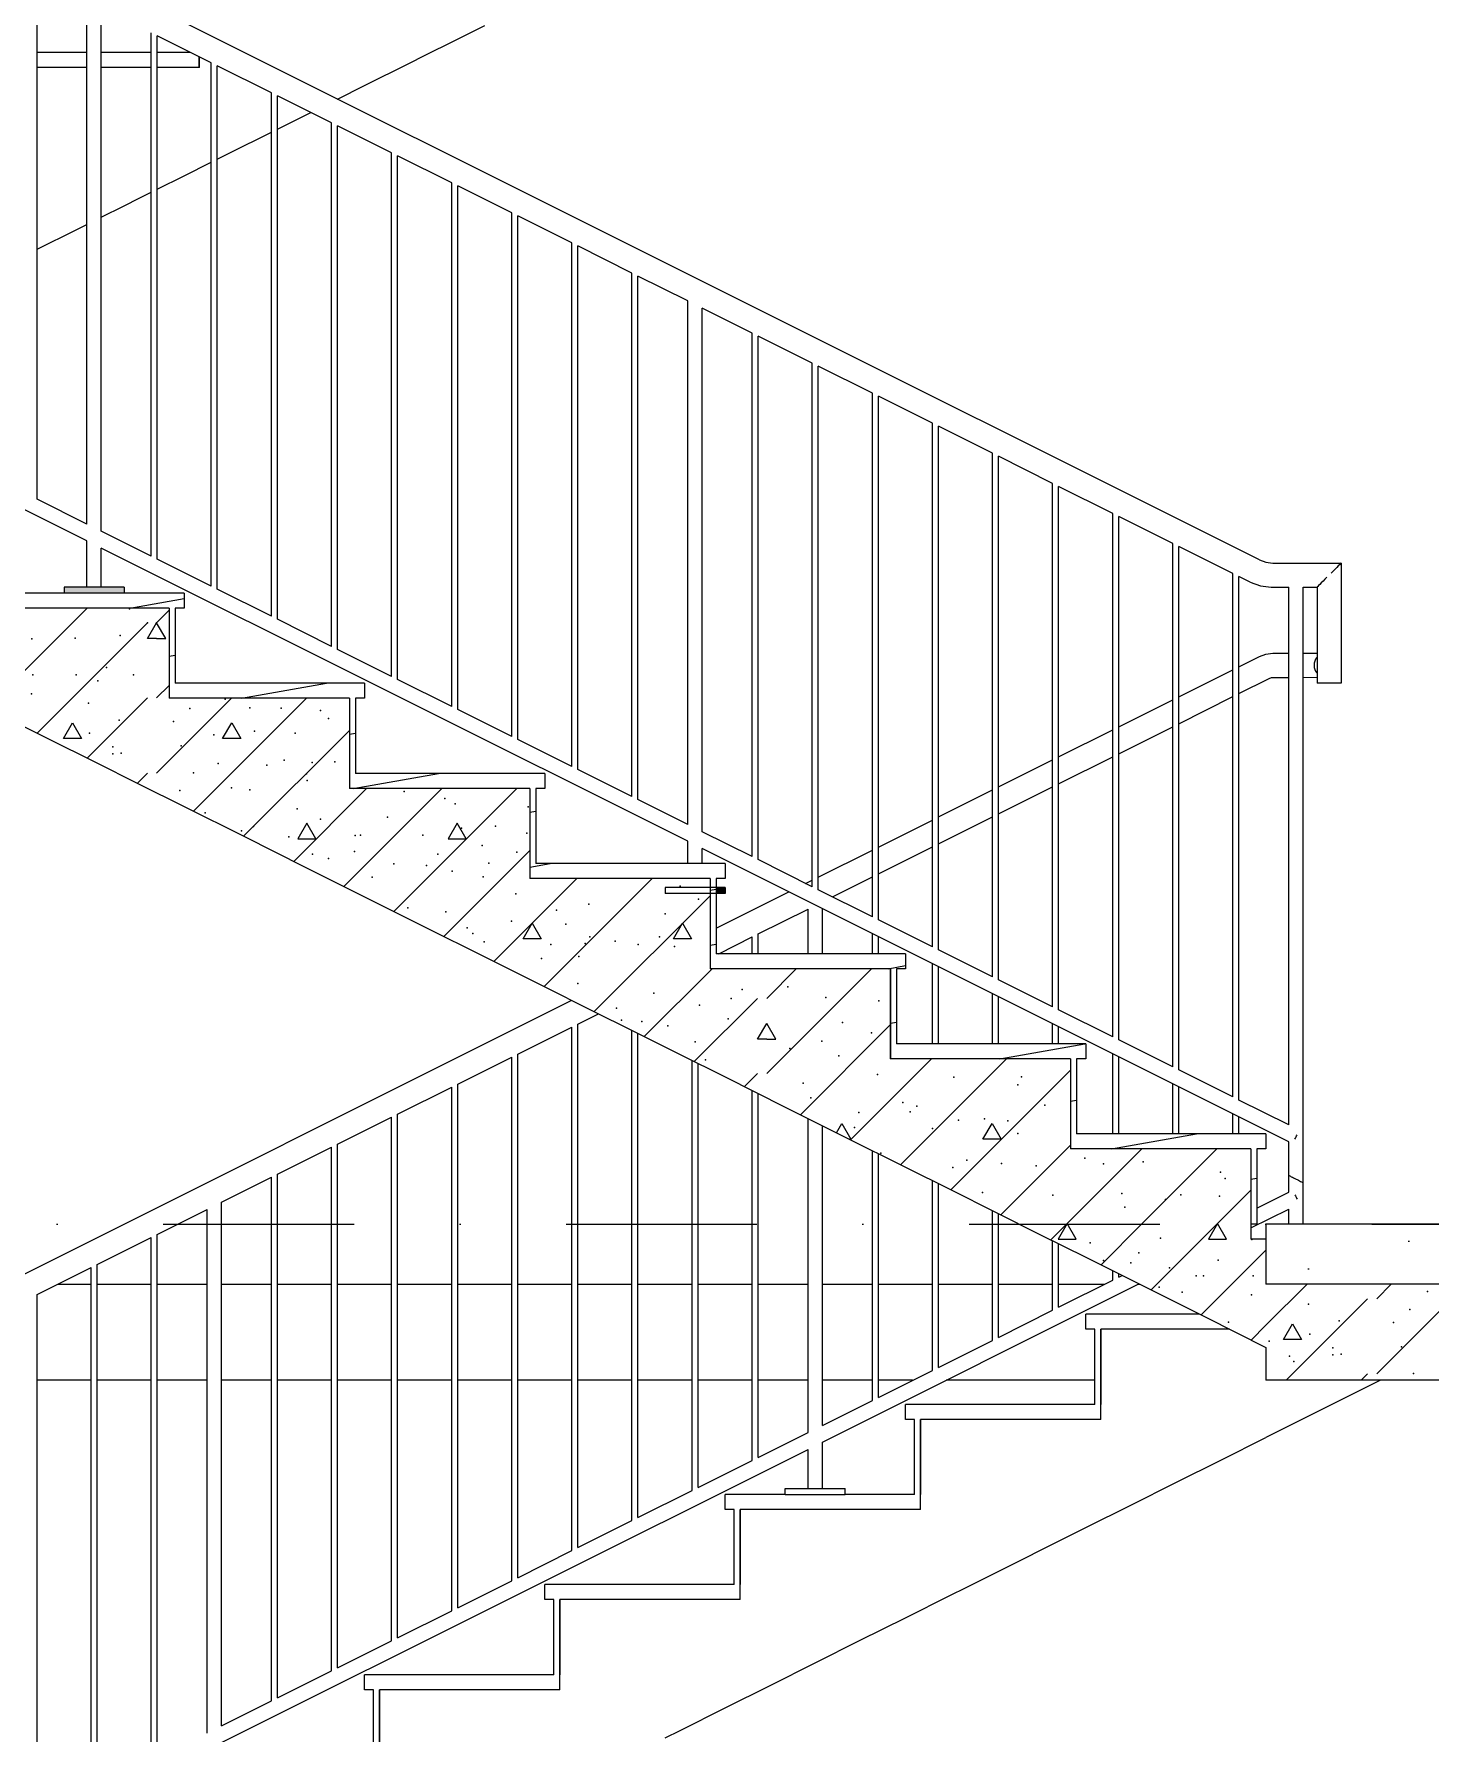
# Model space of a CAD drawing. Header units: millimetres. Extents: x 18162 to 7085488, y 72188 to 247925.
# Drawn here: x 3667379 to 3669702, y 136271 to 139099 of the extents above; entities that cross this region are included whole.
import ezdxf

# ---------------------------------------------------------------- set-up
doc = ezdxf.new("R2010")
doc.units = ezdxf.units.MM
doc.header["$MEASUREMENT"] = 0
doc.linetypes.add('Dot & Dashed', pattern=[670.277762, 317.5, -176.388889, 0, -176.388874])
for name, color, linetype in [('Interior - Stair & Railing', 7, 'Continuous'), ('Structural - Bearing', 7, 'Continuous'), ('Structural - Stair & Railing', 7, 'Continuous')]:
    doc.layers.add(name, color=color, linetype=linetype)
pattern_1 = [(10, (3761974.73, 95118.01), (-15.628336, 88.632695), [])]

# ---------------------------------------------------------------- blocks, each defined once
blk = doc.blocks.new('*X938', base_point=(3761974.7, 95118))
at = {"layer": 'Structural - Stair & Railing', "color": 7, "linetype": 'Continuous', "lineweight": 9}
for p, q in [((3666374.3, 138440.1), (3666377.2, 138443)), ((3666457.6, 138398.5), (3666502.2, 138443)), ((3666552.9, 138426.1), (3666562.8, 138443)), ((3666568, 138426), (3666552.9, 138426.1)), ((3666568, 138368.7), (3666642.3, 138443)), ((3666568, 138426), (3666583.1, 138426.1)), ((3666583.1, 138426.1), (3666573.3, 138443)), ((3666634.4, 138310.1), (3666767.3, 138443)), ((3666717.7, 138268.4), (3666892.3, 138443)), ((3666801.1, 138226.8), (3667004, 138429.6)), ((3666812.8, 138443), (3666803.1, 138426)), ((3666803.1, 138426), (3666833.1, 138426.1)), ((3666833.1, 138426.1), (3666823.3, 138443)), ((3666541, 138356.8), (3666552.9, 138368.7)), ((3666884.4, 138185.1), (3667004, 138304.6)), ((3666690.9, 138281.8), (3666693, 138285.4)), ((3666693, 138285.4), (3666696.7, 138278.9)), ((3666927.9, 138259.4), (3666943, 138285.4)), ((3666943, 138285.4), (3666957.9, 138259.4)), ((3666967.7, 138143.4), (3667117.3, 138293)), ((3667068, 138118.7), (3667242.3, 138293)), ((3667177.9, 138259.4), (3667193, 138285.4)), ((3667193, 138285.4), (3667207.9, 138259.4)), ((3666957.9, 138259.4), (3666927.9, 138259.4)), ((3667207.9, 138259.4), (3667177.9, 138259.4)), ((3667193, 138118.7), (3667304, 138229.6)), ((3667318, 138118.7), (3667342.3, 138143)), ((3667443, 138118.7), (3667467.3, 138143)), ((3667583.1, 138118.7), (3667604, 138139.5)), ((3667051.1, 138101.7), (3667068, 138118.7)), ((3667068, 138118.7), (3667056.7, 138098.9)), ((3667083.1, 138092.7), (3667068, 138118.7)), ((3667134.4, 138060.1), (3667193, 138118.7)), ((3667217.7, 138018.4), (3667318, 138118.7)), ((3667301.1, 137976.7), (3667443, 138118.7)), ((3667318, 138118.7), (3667303.1, 138092.7)), ((3667333.1, 138092.7), (3667318, 138118.7)), ((3667384.4, 137935.1), (3667568, 138118.7)), ((3667568, 138092.7), (3667583.1, 138118.7)), ((3667598.3, 138092.7), (3667583.1, 138118.7)), ((3667069.2, 138092.7), (3667083.1, 138092.7)), ((3667303.1, 138092.7), (3667333.1, 138092.7)), ((3667583.1, 138092.7), (3667568, 138092.7)), ((3667583.1, 138092.7), (3667598.3, 138092.7)), ((3667467.7, 137893.4), (3667568, 137993.7)), ((3667583.1, 137993.7), (3667604, 138014.5)), ((3667583.1, 137868.7), (3667707.5, 137993)), ((3667644.5, 137805), (3667832.5, 137993)), ((3667427.9, 137926), (3667443, 137952)), ((3667443, 137952), (3667457.9, 137926)), ((3667693, 137926), (3667708.1, 137952)), ((3667708.1, 137952), (3667723.1, 137926)), ((3667727.8, 137763.4), (3667904, 137939.5)), ((3667457.9, 137926), (3667427.9, 137926)), ((3667723.1, 137926), (3667693, 137926)), ((3667551.1, 137851.7), (3667568, 137868.7)), ((3667811.2, 137721.7), (3667932.5, 137843)), ((3667894.5, 137680), (3668057.5, 137843)), ((3667977.8, 137638.4), (3668182.5, 137843)), ((3667833.1, 137785.4), (3667818.2, 137759.3)), ((3667848.3, 137759.4), (3667833.1, 137785.4)), ((3668083.1, 137785.4), (3668068.2, 137759.3)), ((3668098.3, 137759.4), (3668083.1, 137785.4)), ((3667818.2, 137759.3), (3667848.3, 137759.4)), ((3668061.2, 137596.7), (3668204, 137739.5)), ((3668068.2, 137759.3), (3668098.3, 137759.4)), ((3668144.5, 137555), (3668282.5, 137693)), ((3668227.8, 137513.4), (3668407.5, 137693)), ((3668311.2, 137471.7), (3668504, 137664.5)), ((3668193, 137592.7), (3668208.1, 137618.7)), ((3668208.1, 137618.7), (3668223.1, 137592.7)), ((3668443, 137592.7), (3668458.1, 137618.7)), ((3668458.1, 137618.7), (3668473.1, 137592.7)), ((3668223.1, 137592.7), (3668193, 137592.7)), ((3668473.1, 137592.7), (3668443, 137592.7)), ((3668394.5, 137430), (3668507.5, 137543)), ((3668598.3, 137368.7), (3668772.6, 137543)), ((3668598.3, 137493.7), (3668647.6, 137543)), ((3668477.8, 137388.4), (3668583.1, 137493.7)), ((3668583.1, 137426), (3668598.3, 137452)), ((3668598.3, 137426), (3668583.1, 137426)), ((3668613.4, 137426), (3668598.3, 137452)), ((3668598.3, 137426), (3668613.4, 137426)), ((3668654.6, 137300), (3668804, 137449.4)), ((3668561.2, 137346.7), (3668583.1, 137368.7)), ((3668737.9, 137258.3), (3668872.6, 137393)), ((3668821.2, 137216.7), (3668997.6, 137393)), ((3668904.6, 137175), (3669104, 137374.4)), ((3668714.4, 137270.1), (3668723.3, 137285.4)), ((3668723.3, 137285.4), (3668738.2, 137259.3)), ((3668958.1, 137259.4), (3668973.3, 137285.4)), ((3668973.3, 137285.4), (3668988.2, 137259.3)), ((3668738.2, 137259.3), (3668735.9, 137259.3)), ((3668988.2, 137259.3), (3668958.1, 137259.4)), ((3668987.9, 137133.3), (3669104, 137249.4)), ((3669098.3, 137118.7), (3669222.6, 137243)), ((3669223.3, 137118.7), (3669347.6, 137243)), ((3669348.3, 137118.7), (3669404, 137174.4)), ((3669071.2, 137091.7), (3669098.3, 137118.7)), ((3669098.3, 137118.7), (3669083.4, 137092.7)), ((3669113.4, 137092.7), (3669098.3, 137118.7)), ((3669154.6, 137050), (3669223.3, 137118.7)), ((3669237.9, 137008.3), (3669348.3, 137118.7)), ((3669348.3, 137118.7), (3669333.4, 137092.7)), ((3669363.4, 137092.7), (3669348.3, 137118.7)), ((3669083.4, 137092.7), (3669113.4, 137092.7)), ((3669333.4, 137092.7), (3669363.4, 137092.7)), ((3669321.2, 136966.7), (3669429.1, 137074.5)), ((3669404.6, 136925), (3669429.1, 136949.5))]:
    blk.add_line(p, q, dxfattribs=at)
for p in [(3666448.8, 138421.3), (3666448.8, 138421.3), (3666660, 138422.5), (3666742.4, 138436.4), (3666813.2, 138433.9), (3666992.3, 138424.8), (3666606.5, 138410.3), (3666688.2, 138398.1), (3666901.1, 138410), (3666926.4, 138406.6), (3666752.6, 138366.9), (3666879.2, 138362.6), (3666992.3, 138363), (3666628.8, 138352.3), (3666986.1, 138349.9), (3666641.5, 138328.2), (3666721.5, 138303.6), (3666794.5, 138320.5), (3666806.8, 138305), (3666817.7, 138314.3), (3666714.1, 138278.8), (3666843.9, 138277.2), (3666887.2, 138291.1), (3666930.7, 138292.9), (3666969.1, 138289.6), (3667115.9, 138280.3), (3667151.4, 138277.2), (3667276.6, 138278.8), (3666985.8, 138268.9), (3666901.3, 138224.5), (3666958.8, 138218.7), (3667097.4, 138227.8), (3667128.8, 138218), (3667128.8, 138218), (3667194.7, 138221.6), (3666877.9, 138212.3), (3667016.6, 138214.8), (3666927.4, 138170.6), (3667044, 138165.9), (3667159.2, 138169.1), (3667257.1, 138166.7), (3667163.8, 138145.9), (3667231.7, 138158.8), (3667537.9, 138142.2), (3667568, 138118.7), (3667568, 138118.7), (3667568, 138118.7), (3667583.1, 138118.7), (3667583.1, 138118.7), (3667583.1, 138118.7), (3667106.1, 138087), (3667223.3, 138094.7), (3667375.2, 138092.1), (3667447.4, 138093.3), (3667522.3, 138097.8), (3667174.3, 138053.5), (3667187.1, 138070.3), (3667319.2, 138058.1), (3667238.2, 138045.4), (3667282.6, 138031.9), (3667294.6, 138032.1), (3667377.3, 138031.9), (3667449.4, 138031.9), (3667485.2, 138022.1), (3667499.6, 138044.2), (3667544.4, 138031.9), (3667259.3, 138004.6), (3667374.7, 138000.4), (3667697, 137991.4), (3667469.8, 137985), (3667638.2, 137975.8), (3667738.5, 137977.2), (3667790.3, 137976.9), (3667855.9, 137973), (3667471.7, 137935), (3667520.7, 137956.9), (3667611.2, 137954.4), (3667745.8, 137938.3), (3667813.4, 137935), (3667868.9, 137959.5), (3667510, 137912.3), (3667624.2, 137913.9), (3667678.1, 137932.5), (3667510.1, 137900.6), (3667523.9, 137901.5), (3667685.7, 137884.5), (3667766.6, 137881.9), (3667795.3, 137890), (3667842.1, 137886.1), (3667879.9, 137887.1), (3667644.3, 137869.1), (3667832.8, 137867.5), (3667833.5, 137856.1), (3667621.6, 137839.7), (3667707.6, 137844.3), (3667738.2, 137840.7), (3667995.2, 137838), (3668062.8, 137826.2), (3667664, 137802.4), (3667817.1, 137809.1), (3667967.3, 137795.1), (3668080, 137817.2), (3668201.3, 137812.3), (3667724.1, 137772.4), (3667744.4, 137779.9), (3667855.9, 137792.1), (3667913.4, 137764.7), (3667922.4, 137765.5), (3668025.9, 137765.5), (3668090.2, 137776.7), (3668146.9, 137780.5), (3668199, 137768.6), (3667803.1, 137762.5), (3667912.5, 137738), (3668125, 137748.3), (3668182.4, 137737.1), (3667842.7, 137733.9), (3667868.9, 137726.4), (3667978, 137717.6), (3668032.1, 137714.5), (3668051, 137733.9), (3668136.2, 137718.4), (3667942, 137695.5), (3668074.8, 137705.1), (3668126.4, 137696), (3668454.5, 137680.3), (3668180.9, 137667.4), (3668484.9, 137658.9), (3668001.1, 137644.1), (3668064.5, 137637.6), (3668248.3, 137640.6), (3668302.1, 137650.2), (3668429.3, 137634.2), (3668099.8, 137611), (3668109.5, 137601.5), (3668173.9, 137622.1), (3668263.9, 137617.2), (3668304.1, 137596.1), (3668420, 137596.1), (3668128.3, 137588), (3668239.2, 137583.2), (3668296.4, 137584.7), (3668346.2, 137588.9), (3668384.5, 137583.2), (3668445.1, 137580.1), (3668223.8, 137560.1), (3668285.6, 137563.1), (3668283.9, 137518.2), (3668633.5, 137512.8), (3668410.5, 137502.1), (3668486.3, 137482.3), (3668539, 137493.6), (3668557.6, 137508.5), (3668696.5, 137495.1), (3668784.7, 137489.5), (3668348.5, 137477.1), (3668356.8, 137457.3), (3668390.6, 137454.9), (3668534.1, 137459.5), (3668724.3, 137453.4), (3668433.6, 137447.9), (3668772.7, 137436.3), (3668479, 137421.2), (3668479, 137421.2), (3668636.7, 137410.3), (3668690.3, 137422.5), (3668718.4, 137398), (3668496.4, 137391.1), (3668659.1, 137352.3), (3668782.8, 137366.9), (3668909.5, 137362.6), (3669016.4, 137349.8), (3669022.5, 137362.9), (3668671.7, 137328.2), (3668824.7, 137320.5), (3668847.9, 137314.3), (3669061.2, 137315.8), (3668751.7, 137303.6), (3668837.1, 137305), (3668917.5, 137291.1), (3668961, 137292.9), (3668999.4, 137289.6), (3668744.4, 137278.8), (3668874.2, 137277.2), (3669016.1, 137268.9), (3668788.2, 137236), (3669127.6, 137227.8), (3668908.2, 137212.3), (3668931.5, 137224.4), (3668989, 137218.7), (3669046.9, 137214.8), (3669159, 137218), (3669159, 137218), (3669225, 137221.6), (3669353.2, 137204.6), (3668957.6, 137170.6), (3669361, 137193.8), (3669074.2, 137165.9), (3669189.4, 137169), (3669194.1, 137145.9), (3669261.9, 137158.8), (3669287.4, 137166.7), (3669351.7, 137164.4), (3669136.3, 137086.9), (3669253.5, 137094.7), (3669405.5, 137092.1), (3669158.5, 137057.6), (3669217.4, 137070.2), (3669349.5, 137058), (3669204.5, 137053.5), (3669268.5, 137045.4), (3669312.8, 137031.9), (3669324.9, 137032.1), (3669407.6, 137031.9), (3669251.2, 137012.8), (3669289.5, 137004.6), (3669405, 137000.4), (3669366.6, 136955)]:
    blk.add_point(p, dxfattribs=at)
blk = doc.blocks.new('*X950', base_point=(3761974.7, 95118))
at = {"layer": 'Structural - Bearing', "color": 7, "linetype": 'Continuous', "lineweight": 9}
for p, q in [((3669429.1, 136949.5), (3669497.6, 137018)), ((3669613.4, 136993.7), (3669637.7, 137018)), ((3669613.4, 136868.7), (3669762.7, 137018)), ((3669462.6, 136858), (3669598.3, 136993.7)), ((3669458.1, 136926), (3669473.3, 136952)), ((3669473.3, 136952), (3669488.2, 136926)), ((3669488.2, 136926), (3669458.1, 136926)), ((3669587.6, 136858), (3669598.3, 136868.7))]:
    blk.add_line(p, q, dxfattribs=at)
for p in [(3669698.1, 137005.9), (3669500, 136984.9), (3669668.5, 136975.8), (3669550.9, 136956.9), (3669641.4, 136954.3), (3669434.6, 136923), (3669502, 136935), (3669468.5, 136898.3), (3669475.3, 136889.1), (3669540.2, 136912.3), (3669540.4, 136900.5), (3669554.1, 136901.5), (3669654.4, 136913.9), (3669674.5, 136869.1)]:
    blk.add_point(p, dxfattribs=at)

msp = doc.modelspace()

# ---------------------------------------------------------------- hatches: boundary and pattern name
at = {"layer": 'Interior - Stair & Railing', "linetype": 'Continuous', "lineweight": 9}
for points in [[(3667429.1, 138178), (3667429.1, 138168), (3667529.1, 138168), (3667529.1, 138178)], [(3668504.1, 137678), (3668504, 137678), (3668504, 137668), (3668504.1, 137668)], [(3668529.1, 137678), (3668514.1, 137678), (3668514.1, 137668), (3668529.1, 137668)]]:
    msp.add_hatch(color=7, dxfattribs=at).paths.add_polyline_path(points)
at = {"layer": 'Structural - Bearing', "linetype": 'Continuous', "lineweight": 9}
h = msp.add_hatch(dxfattribs=at)
h.set_pattern_fill('Lightweight_Concrete_0003', style=0, pattern_type=2)
h.set_pattern_definition([(0, (3761974.7, 95118), (0, 779.423), [48.75, -401.25]), (0, (3762199.7, 95507.7), (0, 779.423), [48.75, -401.25]), (60, (3761974.7, 95118), (-675, 389.7114), [48.75, -401.25]), (60, (3762424.7, 95118), (-675, 389.7114), [48.75, -401.25]), (120, (3762023.5, 95118), (675, 389.7114), [48.75, -401.25]), (120, (3762473.5, 95118), (675, 389.7114), [48.75, -401.25]), (0, (3761974.73, 95193), (0, 150), [0, -150, 0, -225]), (45, (3762049.73, 95193), (-106.06602, 106.06602), [0, -112.5, 0, -187.5])])
h.paths.add_polyline_path([(3669429.1, 137018), (3676379.1, 137018), (3676379.1, 137118), (3669429.1, 137118)])
at = {"layer": 'Structural - Stair & Railing', "linetype": 'Continuous', "lineweight": 9}
h = msp.add_hatch(dxfattribs=at)
h.set_pattern_fill('Wood_0003', style=0, pattern_type=2)
h.set_pattern_definition(pattern_1)
h.paths.add_polyline_path([(3667304.1, 138168), (3667304.1, 138143), (3667629.1, 138143), (3667629.1, 138168)])
h = msp.add_hatch(dxfattribs=at)
h.set_pattern_fill('Wood_0003', style=0, pattern_type=2)
h.set_pattern_definition(pattern_1)
h.paths.add_polyline_path([(3667614.1, 138143), (3667604.1, 138143), (3667604.1, 138018), (3667614.1, 138018)])
h = msp.add_hatch(dxfattribs=at)
h.set_pattern_fill('Wood_0003', style=0, pattern_type=2)
h.set_pattern_definition(pattern_1)
h.paths.add_polyline_path([(3667604.1, 138018), (3667604.1, 137993), (3667929.1, 137993), (3667929.1, 138018)])
h = msp.add_hatch(dxfattribs=at)
h.set_pattern_fill('Wood_0003', style=0, pattern_type=2)
h.set_pattern_definition(pattern_1)
h.paths.add_polyline_path([(3667914.1, 137993), (3667904.1, 137993), (3667904.1, 137868), (3667914.1, 137868)])
h = msp.add_hatch(dxfattribs=at)
h.set_pattern_fill('Wood_0003', style=0, pattern_type=2)
h.set_pattern_definition(pattern_1)
h.paths.add_polyline_path([(3667904.1, 137843), (3668229.1, 137843), (3668229.1, 137868), (3667904.1, 137868)])
h = msp.add_hatch(dxfattribs=at)
h.set_pattern_fill('Wood_0003', style=0, pattern_type=2)
h.set_pattern_definition(pattern_1)
h.paths.add_polyline_path([(3668214.1, 137843), (3668204.1, 137843), (3668204.1, 137718), (3668214.1, 137718)])
h = msp.add_hatch(dxfattribs=at)
h.set_pattern_fill('Wood_0003', style=0, pattern_type=2)
h.set_pattern_definition(pattern_1)
h.paths.add_polyline_path([(3668204.1, 137693), (3668529.1, 137693), (3668529.1, 137718), (3668204.1, 137718)])
h = msp.add_hatch(dxfattribs=at)
h.set_pattern_fill('Wood_0003', style=0, pattern_type=2)
h.set_pattern_definition(pattern_1)
h.paths.add_polyline_path([(3668514.1, 137693), (3668504.1, 137693), (3668504.1, 137568), (3668514.1, 137568)])
h = msp.add_hatch(dxfattribs=at)
h.set_pattern_fill('Wood_0003', style=0, pattern_type=2)
h.set_pattern_definition(pattern_1)
h.paths.add_polyline_path([(3668504.1, 137568), (3668504.1, 137543), (3668829.1, 137543), (3668829.1, 137568)])
h = msp.add_hatch(dxfattribs=at)
h.set_pattern_fill('Wood_0003', style=0, pattern_type=2)
h.set_pattern_definition(pattern_1)
h.paths.add_polyline_path([(3668814.1, 137543), (3668804.1, 137543), (3668804.1, 137418), (3668814.1, 137418)])
h = msp.add_hatch(dxfattribs=at)
h.set_pattern_fill('Wood_0003', style=0, pattern_type=2)
h.set_pattern_definition(pattern_1)
h.paths.add_polyline_path([(3668804.1, 137393), (3669129.1, 137393), (3669129.1, 137418), (3668804.1, 137418)])
h = msp.add_hatch(dxfattribs=at)
h.set_pattern_fill('Wood_0003', style=0, pattern_type=2)
h.set_pattern_definition(pattern_1)
h.paths.add_polyline_path([(3669114.1, 137393), (3669104.1, 137393), (3669104.1, 137268), (3669114.1, 137268)])
h = msp.add_hatch(dxfattribs=at)
h.set_pattern_fill('Wood_0003', style=0, pattern_type=2)
h.set_pattern_definition(pattern_1)
h.paths.add_polyline_path([(3669104.1, 137243), (3669429.1, 137243), (3669429.1, 137268), (3669104.1, 137268)])
h = msp.add_hatch(dxfattribs=at)
h.set_pattern_fill('Wood_0003', style=0, pattern_type=2)
h.set_pattern_definition(pattern_1)
h.paths.add_polyline_path([(3669414.1, 137243), (3669404.1, 137243), (3669404.1, 137118), (3669414.1, 137118)])

# ---------------------------------------------------------------- linework, layer by layer
at = {"color": 8, "linetype": 'Dot & Dashed', "lineweight": 13}
msp.add_line((3658879.3, 137118), (3689916.5, 137118), dxfattribs=at)
at = {"layer": 'Interior - Stair & Railing', "color": 7, "linetype": 'Continuous', "lineweight": 9}
for p, q in [((3669418.5, 138223.3), (3666739.6, 139562.7)), ((3667384.1, 138324.5), (3667384.1, 139195.8)), ((3667467.1, 138283), (3667467.1, 139154.3)), ((3667491.1, 138271), (3667491.1, 139142.3)), ((3667574.1, 138229.5), (3667574.1, 139100.8)), ((3667674.1, 139050.8), (3667584.1, 139095.8)), ((3667584.1, 138224.5), (3667584.1, 139095.8)), ((3667674.1, 138179.5), (3667674.1, 139050.8)), ((3667774.1, 139000.8), (3667684.1, 139045.8)), ((3667684.1, 138174.5), (3667684.1, 139045.8)), ((3667774.1, 138129.5), (3667774.1, 139000.8)), ((3667874.1, 138950.8), (3667784.1, 138995.8)), ((3667784.1, 138124.5), (3667784.1, 138995.8)), ((3667874.1, 138079.5), (3667874.1, 138950.8)), ((3667974.1, 138900.8), (3667884.1, 138945.8)), ((3667884.1, 138074.5), (3667884.1, 138945.8)), ((3667974.1, 138029.5), (3667974.1, 138900.8)), ((3668074.1, 138850.8), (3667984.1, 138895.8)), ((3667984.1, 138024.5), (3667984.1, 138895.8)), ((3668074.1, 137979.5), (3668074.1, 138850.8)), ((3668174.1, 138800.8), (3668084.1, 138845.8)), ((3668084.1, 137974.5), (3668084.1, 138845.8)), ((3668174.1, 137929.5), (3668174.1, 138800.8)), ((3668274.1, 138750.8), (3668184.1, 138795.8)), ((3668184.1, 137924.5), (3668184.1, 138795.8)), ((3668274.1, 137879.5), (3668274.1, 138750.8)), ((3668374.1, 138700.8), (3668284.1, 138745.8)), ((3668284.1, 137874.5), (3668284.1, 138745.8)), ((3668374.1, 137829.5), (3668374.1, 138700.8)), ((3668467.1, 138654.3), (3668384.1, 138695.8)), ((3668384.1, 137824.5), (3668384.1, 138695.8)), ((3667467.1, 138255), (3666691.1, 138643)), ((3668467.1, 137783), (3668467.1, 138654.3)), ((3668574.1, 138600.8), (3668491.1, 138642.3)), ((3668491.1, 137771), (3668491.1, 138642.3)), ((3668574.1, 137729.5), (3668574.1, 138600.8)), ((3668674.1, 138550.8), (3668584.1, 138595.8)), ((3668584.1, 137724.5), (3668584.1, 138595.8)), ((3668674.1, 137679.5), (3668674.1, 138550.8)), ((3668774.1, 138500.8), (3668684.1, 138545.8)), ((3668684.1, 137674.5), (3668684.1, 138545.8)), ((3668774.1, 137629.5), (3668774.1, 138500.8)), ((3668874.1, 138450.8), (3668784.1, 138495.8)), ((3668784.1, 137624.5), (3668784.1, 138495.8)), ((3668874.1, 137579.5), (3668874.1, 138450.8)), ((3668974.1, 138400.8), (3668884.1, 138445.8)), ((3668884.1, 137574.5), (3668884.1, 138445.8)), ((3668974.1, 137529.5), (3668974.1, 138400.8)), ((3669074.1, 138350.8), (3668984.1, 138395.8)), ((3668984.1, 137524.5), (3668984.1, 138395.8)), ((3669074.1, 137479.5), (3669074.1, 138350.8)), ((3669174.1, 138300.8), (3669084.1, 138345.8)), ((3669084.1, 137474.5), (3669084.1, 138345.8)), ((3667467.1, 138283), (3667384.1, 138324.5)), ((3669174.1, 137429.5), (3669174.1, 138300.8)), ((3669274.1, 138250.8), (3669184.1, 138295.8)), ((3669184.1, 137424.5), (3669184.1, 138295.8)), ((3667467.1, 138178), (3667467.1, 138255)), ((3667574.1, 138229.5), (3667491.1, 138271)), ((3669274.1, 137379.5), (3669274.1, 138250.8)), ((3669374.1, 138200.8), (3669284.1, 138245.8)), ((3669284.1, 137374.5), (3669284.1, 138245.8)), ((3668467.1, 137755), (3667491.1, 138243)), ((3667491.1, 138178), (3667491.1, 138243)), ((3667674.1, 138179.5), (3667584.1, 138224.5)), ((3669418.5, 138223.3), (3669429.1, 138219.4)), ((3669429.1, 138219.4), (3669440.3, 138218.1)), ((3669440.3, 138218.1), (3669554.1, 138218)), ((3669553.8, 138217.7), (3669552.8, 138216.8)), ((3669554.1, 138218), (3669553.8, 138217.7)), ((3669554.1, 138218), (3669554.1, 138018)), ((3669374.1, 137329.5), (3669374.1, 138200.8)), ((3669402.7, 138186.5), (3669384.1, 138195.8)), ((3669384.1, 137324.5), (3669384.1, 138195.8)), ((3669527.2, 138191.2), (3669524.1, 138188)), ((3669530.6, 138194.6), (3669527.2, 138191.2)), ((3669540.9, 138204.9), (3669537.5, 138201.5)), ((3669544.1, 138208), (3669540.9, 138204.9)), ((3669546.9, 138210.9), (3669544.1, 138208)), ((3669549.4, 138213.3), (3669546.9, 138210.9)), ((3669551.4, 138215.3), (3669549.4, 138213.3)), ((3669552.8, 138216.8), (3669551.4, 138215.3)), ((3667429.1, 138178), (3667429.1, 138168)), ((3667529.1, 138178), (3667429.1, 138178)), ((3667529.1, 138178), (3667529.1, 138168)), ((3667774.1, 138129.5), (3667684.1, 138174.5)), ((3669402.7, 138186.5), (3669419.8, 138180.3)), ((3669419.8, 138180.3), (3669437.9, 138178.2)), ((3669437.9, 138178.2), (3669467.1, 138178.1)), ((3669467.1, 137283), (3669467.1, 138178.1)), ((3669491.1, 138178.1), (3669514.1, 138178.1)), ((3669491.1, 137187), (3669491.1, 138178.1)), ((3669514.4, 138178.4), (3669514.1, 138178.1)), ((3669514.1, 138178.1), (3669514.1, 138061.2)), ((3669515.3, 138179.3), (3669514.4, 138178.4)), ((3669516.7, 138180.7), (3669515.3, 138179.3)), ((3669518.7, 138182.7), (3669516.7, 138180.7)), ((3669521.2, 138185.2), (3669518.7, 138182.7)), ((3669524.1, 138188), (3669521.2, 138185.2)), ((3667874.1, 138079.5), (3667784.1, 138124.5)), ((3667974.1, 138029.5), (3667884.1, 138074.5)), ((3669384.1, 138045.5), (3669418.5, 138062.7)), ((3669418.5, 138062.7), (3669429.1, 138066.6)), ((3669429.1, 138066.6), (3669440.3, 138067.9)), ((3669440.3, 138067.9), (3669467.1, 138067.9)), ((3669491.1, 138067.9), (3669514.1, 138068)), ((3669509.4, 138051.5), (3669509.1, 138048)), ((3669509.1, 138048), (3669509.4, 138044.5)), ((3669510.3, 138054.8), (3669509.4, 138051.5)), ((3669511.7, 138058), (3669510.3, 138054.8)), ((3669513.7, 138060.9), (3669511.7, 138058)), ((3669514.1, 138061.2), (3669513.7, 138060.9)), ((3669514.1, 138061.2), (3669514.1, 138034.8)), ((3668074.1, 137979.5), (3667984.1, 138024.5)), ((3669284.1, 137995.5), (3669374.1, 138040.5)), ((3669384.1, 138000.8), (3669434.3, 138025.9)), ((3669434.3, 138025.9), (3669438.3, 138027.4)), ((3669438.3, 138027.4), (3669442.6, 138027.9)), ((3669442.6, 138027.9), (3669467.1, 138027.9)), ((3669491.1, 138027.9), (3669514.1, 138028)), ((3669509.4, 138044.5), (3669510.3, 138041.2)), ((3669510.3, 138041.2), (3669511.7, 138038)), ((3669511.7, 138038), (3669513.7, 138035.2)), ((3669513.7, 138035.2), (3669514.1, 138034.8)), ((3669514.1, 138034.8), (3669514.1, 138018)), ((3669284.1, 137950.8), (3669374.1, 137995.8)), ((3669514.4, 138018), (3669514.1, 138018)), ((3669515.3, 138018), (3669514.4, 138018)), ((3669516.7, 138018), (3669515.3, 138018)), ((3669518.7, 138018), (3669516.7, 138018)), ((3669521.2, 138018), (3669518.7, 138018)), ((3669524.1, 138018), (3669521.2, 138018)), ((3669527.2, 138018), (3669524.1, 138018)), ((3669530.6, 138018), (3669527.2, 138018)), ((3669534.1, 138018), (3669530.6, 138018)), ((3669537.5, 138018), (3669534.1, 138018)), ((3669540.9, 138018), (3669537.5, 138018)), ((3669544.1, 138018), (3669540.9, 138018)), ((3669546.9, 138018), (3669544.1, 138018)), ((3669549.4, 138018), (3669546.9, 138018)), ((3669551.4, 138018), (3669549.4, 138018)), ((3669552.8, 138018), (3669551.4, 138018)), ((3669553.8, 138018), (3669552.8, 138018)), ((3669554.1, 138018), (3669553.8, 138018)), ((3668174.1, 137929.5), (3668084.1, 137974.5)), ((3669184.1, 137945.5), (3669274.1, 137990.5)), ((3669084.1, 137895.5), (3669174.1, 137940.5)), ((3669184.1, 137900.8), (3669274.1, 137945.8)), ((3668274.1, 137879.5), (3668184.1, 137924.5)), ((3668984.1, 137845.5), (3669074.1, 137890.5)), ((3669084.1, 137850.8), (3669174.1, 137895.8)), ((3668374.1, 137829.5), (3668284.1, 137874.5)), ((3668467.1, 137783), (3668384.1, 137824.5)), ((3668884.1, 137795.5), (3668974.1, 137840.5)), ((3668984.1, 137800.8), (3669074.1, 137845.8)), ((3668884.1, 137750.8), (3668974.1, 137795.8)), ((3668574.1, 137729.5), (3668491.1, 137771)), ((3668784.1, 137745.5), (3668874.1, 137790.5)), ((3668467.1, 137718), (3668467.1, 137755)), ((3669467.1, 137255), (3668491.1, 137743)), ((3668491.1, 137718), (3668491.1, 137743)), ((3668684.1, 137695.5), (3668774.1, 137740.5)), ((3668784.1, 137700.8), (3668874.1, 137745.8)), ((3668674.1, 137679.5), (3668584.1, 137724.5)), ((3668663, 137685), (3668674.1, 137690.5)), ((3668707.8, 137662.6), (3668774.1, 137695.8)), ((3668429.1, 137678), (3668429.1, 137668)), ((3668529.1, 137678), (3668429.1, 137678)), ((3668529.1, 137668), (3668429.1, 137668)), ((3668514.1, 137610.5), (3668635.1, 137671)), ((3668529.1, 137678), (3668529.1, 137668)), ((3668774.1, 137629.5), (3668684.1, 137674.5)), ((3668584.1, 137600.8), (3668667.1, 137642.3)), ((3668667.1, 137568), (3668667.1, 137642.3)), ((3668691.1, 137568), (3668691.1, 137643)), ((3668874.1, 137579.5), (3668784.1, 137624.5)), ((3668504, 137605.5), (3668504.1, 137605.5)), ((3668518.5, 137568), (3668574.1, 137595.8)), ((3668574.1, 137568), (3668574.1, 137595.8)), ((3668584.1, 137568), (3668584.1, 137600.8)), ((3668774.1, 137568), (3668774.1, 137601.5)), ((3668784.1, 137568), (3668784.1, 137596.5)), ((3668974.1, 137529.5), (3668884.1, 137574.5)), ((3668504, 137560.7), (3668504.1, 137560.8)), ((3668874.1, 137418), (3668874.1, 137551.5)), ((3668884.1, 137418), (3668884.1, 137546.5)), ((3669074.1, 137479.5), (3668984.1, 137524.5)), ((3666739.6, 136723.3), (3668273.8, 137490.4)), ((3668974.1, 137418), (3668974.1, 137501.5)), ((3668984.1, 137418), (3668984.1, 137496.5)), ((3668284.1, 137450.8), (3668318.5, 137468)), ((3669174.1, 137429.5), (3669084.1, 137474.5)), ((3668184.1, 137400.8), (3668274.1, 137445.8)), ((3668274.1, 136574.5), (3668274.1, 137445.8)), ((3668284.1, 136579.5), (3668284.1, 137450.8)), ((3668374.1, 136624.5), (3668374.1, 137440.3)), ((3668384.1, 136629.5), (3668384.1, 137435.3)), ((3669074.1, 137418), (3669074.1, 137451.5)), ((3669084.1, 137418), (3669084.1, 137446.5)), ((3668184.1, 136529.5), (3668184.1, 137400.8)), ((3669174.1, 137268), (3669174.1, 137401.5)), ((3669274.1, 137379.5), (3669184.1, 137424.5)), ((3668084.1, 137350.8), (3668174.1, 137395.8)), ((3668174.1, 136524.5), (3668174.1, 137395.8)), ((3668474.1, 136674.5), (3668474.1, 137390.3)), ((3668484.1, 136679.5), (3668484.1, 137385.3)), ((3669184.1, 137268), (3669184.1, 137396.5)), ((3669374.1, 137329.5), (3669284.1, 137374.5)), ((3667984.1, 137300.8), (3668074.1, 137345.8)), ((3668074.1, 136474.5), (3668074.1, 137345.8)), ((3668084.1, 136479.5), (3668084.1, 137350.8)), ((3668574.1, 136724.5), (3668574.1, 137340.3)), ((3669274.1, 137268), (3669274.1, 137351.5)), ((3669284.1, 137268), (3669284.1, 137346.5)), ((3668584.1, 136729.5), (3668584.1, 137335.3)), ((3669467.1, 137283), (3669384.1, 137324.5)), ((3667884.1, 137250.8), (3667974.1, 137295.8)), ((3667974.1, 136424.5), (3667974.1, 137295.8)), ((3667984.1, 136429.5), (3667984.1, 137300.8)), ((3668667.1, 136771), (3668667.1, 137293.8)), ((3669374.1, 137268), (3669374.1, 137301.5)), ((3669384.1, 137268), (3669384.1, 137296.5)), ((3668691.1, 136783), (3668691.1, 137281.8)), ((3669477.3, 137259.5), (3669478.1, 137261.1)), ((3669478.1, 137261.1), (3669479.1, 137263)), ((3669479.1, 137263), (3669480, 137264.9)), ((3669480, 137264.9), (3669480.8, 137266.5)), ((3667784.1, 137200.8), (3667874.1, 137245.8)), ((3667874.1, 136374.5), (3667874.1, 137245.8)), ((3667884.1, 136379.5), (3667884.1, 137250.8)), ((3668774.1, 136824.5), (3668774.1, 137240.3)), ((3668784.1, 136829.5), (3668784.1, 137235.3)), ((3669467.1, 137199), (3669467.1, 137255)), ((3667784.1, 136329.5), (3667784.1, 137200.8)), ((3669467.1, 137171), (3669467.1, 137199)), ((3669467.1, 137199), (3669467.2, 137198.9)), ((3669467.2, 137198.9), (3669467.8, 137198.6)), ((3667691.1, 137154.3), (3667774.1, 137195.8)), ((3667774.1, 136324.5), (3667774.1, 137195.8)), ((3668874.1, 136874.5), (3668874.1, 137190.3)), ((3668884.1, 136879.5), (3668884.1, 137185.3)), ((3669414.1, 137144.5), (3669467.1, 137171)), ((3669467.8, 137198.6), (3669468.7, 137198.2)), ((3669468.7, 137198.2), (3669469.9, 137197.6)), ((3669469.9, 137197.6), (3669471.3, 137196.9)), ((3669471.3, 137196.9), (3669473.1, 137196)), ((3669473.1, 137196), (3669475, 137195.1)), ((3669475, 137195.1), (3669477, 137194)), ((3669477, 137194), (3669479.1, 137193)), ((3669479.1, 137193), (3669481.1, 137192)), ((3669481.1, 137192), (3669483.2, 137191)), ((3669483.2, 137191), (3669485.1, 137190)), ((3669485.1, 137190), (3669486.8, 137189.1)), ((3669486.8, 137189.1), (3669488.2, 137188.4)), ((3669488.2, 137188.4), (3669489.4, 137187.8)), ((3669489.4, 137187.8), (3669490.3, 137187.4)), ((3669490.3, 137187.4), (3669490.9, 137187.1)), ((3669490.9, 137187.1), (3669491.1, 137187)), ((3669491.1, 137118), (3669491.1, 137187)), ((3667691.1, 136283), (3667691.1, 137154.3)), ((3669404, 137111.5), (3669467.1, 137143)), ((3669467.1, 137118), (3669467.1, 137143)), ((3669477.3, 137166.5), (3669478.1, 137164.9)), ((3669478.1, 137164.9), (3669479.1, 137163)), ((3669479.1, 137163), (3669480, 137161.1)), ((3669480, 137161.1), (3669480.8, 137159.5)), ((3667584.1, 137100.8), (3667667.1, 137142.3)), ((3667667.1, 136271), (3667667.1, 137142.3)), ((3668974.1, 136924.5), (3668974.1, 137140.3)), ((3668984.1, 136929.5), (3668984.1, 137135.3)), ((3669404, 137139.4), (3669404.1, 137139.5)), ((3667484.1, 137050.8), (3667574.1, 137095.8)), ((3667574.1, 136224.5), (3667574.1, 137095.8)), ((3667584.1, 136229.5), (3667584.1, 137100.8)), ((3669074.1, 136974.5), (3669074.1, 137090.3)), ((3669084.1, 136979.5), (3669084.1, 137085.3)), ((3667384.1, 137000.8), (3667474.1, 137045.8)), ((3667474.1, 136195.5), (3667474.1, 137045.8)), ((3667484.1, 136190.5), (3667484.1, 137050.8)), ((3669174.1, 137024.5), (3669174.1, 137040.3)), ((3669184.1, 137029.5), (3669184.1, 137035.3)), ((3669184.1, 137029.5), (3669189.8, 137032.4)), ((3668691.1, 136755), (3669217.8, 137018.4)), ((3669084.1, 136979.5), (3669174.1, 137024.5)), ((3667384.1, 136240.5), (3667384.1, 137000.8)), ((3668984.1, 136929.5), (3669074.1, 136974.5)), ((3668884.1, 136879.5), (3668974.1, 136924.5)), ((3668784.1, 136829.5), (3668874.1, 136874.5)), ((3668691.1, 136783), (3668774.1, 136824.5)), ((3668584.1, 136729.5), (3668667.1, 136771)), ((3668691.1, 136678), (3668691.1, 136755)), ((3667691.1, 136255), (3668667.1, 136743)), ((3668484.1, 136679.5), (3668574.1, 136724.5)), ((3668667.1, 136678), (3668667.1, 136743)), ((3668384.1, 136629.5), (3668474.1, 136674.5)), ((3668629.1, 136678), (3668729.1, 136678)), ((3668629.1, 136668), (3668629.1, 136678)), ((3668629.1, 136668), (3668729.1, 136668)), ((3668729.1, 136668), (3668729.1, 136678)), ((3668284.1, 136579.5), (3668374.1, 136624.5)), ((3668184.1, 136529.5), (3668274.1, 136574.5)), ((3668084.1, 136479.5), (3668174.1, 136524.5)), ((3667984.1, 136429.5), (3668074.1, 136474.5)), ((3667884.1, 136379.5), (3667974.1, 136424.5)), ((3667784.1, 136329.5), (3667874.1, 136374.5)), ((3667691.1, 136283), (3667774.1, 136324.5))]:
    msp.add_line(p, q, dxfattribs=at)
at = {"layer": 'Structural - Bearing', "color": 7, "linetype": 'Continuous', "lineweight": 25}
for p, q in [((3669429.1, 137118), (3669429.1, 137093)), ((3676379.1, 137018), (3669429.1, 137018)), ((3669429.1, 136912.8), (3669429.1, 136858)), ((3670729.1, 136858), (3669429.1, 136858))]:
    msp.add_line(p, q, dxfattribs=at)
at = {"layer": 'Structural - Bearing', "color": 7, "linetype": 'Continuous', "lineweight": 9}
for p, q in [((3667418.5, 137018), (3667474.1, 137018)), ((3667484.1, 137018), (3667574.1, 137018)), ((3667584, 137018), (3667667.1, 137018)), ((3667691.1, 137018), (3667774.1, 137018)), ((3667784, 137018), (3667874.1, 137018)), ((3667884.1, 137018), (3667974.1, 137018)), ((3667984.1, 137018), (3668074.1, 137018)), ((3668084.1, 137018), (3668174.1, 137018)), ((3668184.1, 137018), (3668274.1, 137018)), ((3668284.1, 137018), (3668374.1, 137018)), ((3668384.1, 137018), (3668474.1, 137018)), ((3668484.1, 137018), (3668574.1, 137018)), ((3668584.1, 137018), (3668667.1, 137018)), ((3668691.1, 137018), (3668774.1, 137018)), ((3668784.1, 137018), (3668874.1, 137018)), ((3668884.1, 137018), (3668974.1, 137018)), ((3668984.1, 137018), (3669074.1, 137018)), ((3669084.1, 137018), (3669161.1, 137018)), ((3669217, 137018), (3669218.5, 137018)), ((3667474.1, 136858), (3667384.1, 136858)), ((3667574.1, 136858), (3667484.1, 136858)), ((3667667.1, 136858), (3667584.1, 136858)), ((3667774.1, 136858), (3667691.1, 136858)), ((3667874.1, 136858), (3667784.1, 136858)), ((3667974.1, 136858), (3667884.1, 136858)), ((3668074.1, 136858), (3667984.1, 136858)), ((3668174.1, 136858), (3668084.1, 136858)), ((3668274.1, 136858), (3668184.1, 136858)), ((3668374.1, 136858), (3668284.1, 136858)), ((3668474.1, 136858), (3668384.1, 136858)), ((3668574.1, 136858), (3668484.1, 136858)), ((3668667.1, 136858), (3668584.1, 136858)), ((3668774.1, 136858), (3668691.1, 136858)), ((3668841.1, 136858), (3668784.1, 136858)), ((3669144.1, 136858), (3668897, 136858)), ((3669154.2, 136858), (3669154.1, 136858))]:
    msp.add_line(p, q, dxfattribs=at)
at = {"layer": 'Structural - Bearing', "color": 7, "linetype": 'Continuous', "lineweight": 25, "flags": 128}
msp.add_lwpolyline([(3676379.1, 137118), (3671869.1, 137118), (3671829.1, 137118), (3669429.1, 137118)], dxfattribs=at)
at = {"layer": 'Structural - Stair & Railing', "color": 7, "linetype": 'Continuous', "lineweight": 9}
for p, q in [((3668079.1, 139087.8), (3668129.1, 139112.8)), ((3667467.1, 139068), (3667384.1, 139068)), ((3667574.1, 139068), (3667491.1, 139068)), ((3667639.6, 139068), (3667584.1, 139068)), ((3668029.1, 139062.8), (3668079.1, 139087.8)), ((3667467.1, 139043), (3667384.1, 139043)), ((3667574.1, 139043), (3667491.1, 139043)), ((3667654.1, 139043), (3667584.1, 139043)), ((3667654.1, 139043), (3667654.1, 139060.8)), ((3667654.2, 139043), (3667654.1, 139043)), ((3667654.2, 139043), (3667654.2, 139060.7)), ((3667929.1, 139012.8), (3668004.1, 139050.3)), ((3668004.1, 139050.3), (3668029.1, 139062.8)), ((3667884.3, 138990.4), (3667929.1, 139012.8)), ((3667784.1, 138940.3), (3667839.6, 138968)), ((3667704.1, 138900.3), (3667774.1, 138935.3)), ((3667684.1, 138890.3), (3667704.1, 138900.3)), ((3667629.1, 138862.8), (3667674.1, 138885.3)), ((3667584.1, 138840.3), (3667629.1, 138862.8)), ((3667491.1, 138793.8), (3667529.1, 138812.8)), ((3667529.1, 138812.8), (3667554.1, 138825.3)), ((3667554.1, 138825.3), (3667574.1, 138835.3)), ((3667404.1, 138750.3), (3667429.1, 138762.8)), ((3667429.1, 138762.8), (3667467.1, 138781.8)), ((3667384.1, 138740.3), (3667404.1, 138750.3)), ((3669318.5, 136968), (3669129.1, 136968)), ((3669129.1, 136943), (3669129.1, 136968)), ((3669144.1, 136943), (3669129.1, 136943)), ((3669144.1, 136818), (3669144.1, 136943)), ((3669154.1, 136943), (3669154.1, 136818)), ((3669154.2, 136943), (3669154.1, 136943)), ((3669154.2, 136793), (3669154.2, 136943)), ((3669368.5, 136943), (3669154.2, 136943)), ((3669619.6, 136858), (3669429.1, 136762.8)), ((3669144.1, 136818), (3668829.1, 136818)), ((3668829.1, 136793), (3668829.1, 136818)), ((3669154.1, 136793), (3669154.1, 136818)), ((3668844.1, 136793), (3668829.1, 136793)), ((3668844.1, 136668), (3668844.1, 136793)), ((3668854.1, 136793), (3668854.1, 136668)), ((3668854.2, 136643), (3668854.2, 136793)), ((3669154.1, 136793), (3668854.2, 136793)), ((3669154.2, 136793), (3669154.1, 136793)), ((3669354.1, 136725.3), (3669429.1, 136762.8)), ((3669279.1, 136687.8), (3669354.1, 136725.3)), ((3668629.1, 136668), (3668529.1, 136668)), ((3668529.1, 136643), (3668529.1, 136668)), ((3668844.1, 136668), (3668729.1, 136668)), ((3668854.1, 136643), (3668854.1, 136668)), ((3669204.1, 136650.3), (3669279.1, 136687.8)), ((3668544.1, 136643), (3668529.1, 136643)), ((3668544.1, 136518), (3668544.1, 136643)), ((3668554.1, 136643), (3668554.1, 136518)), ((3668554.2, 136643), (3668554.1, 136643)), ((3668554.2, 136493), (3668554.2, 136643)), ((3668854.1, 136643), (3668554.2, 136643)), ((3668854.2, 136643), (3668854.1, 136643)), ((3669129.1, 136612.8), (3669204.1, 136650.3)), ((3669054.1, 136575.3), (3669129.1, 136612.8)), ((3668979.1, 136537.8), (3669029.1, 136562.8)), ((3669029.1, 136562.8), (3669054.1, 136575.3)), ((3668929.1, 136512.8), (3668979.1, 136537.8)), ((3668544.1, 136518), (3668229.1, 136518)), ((3668229.1, 136493), (3668229.1, 136518)), ((3668244.1, 136493), (3668229.1, 136493)), ((3668244.1, 136368), (3668244.1, 136493)), ((3668254.1, 136493), (3668254.1, 136368)), ((3668254.2, 136493), (3668254.1, 136493)), ((3668254.2, 136343), (3668254.2, 136493)), ((3668554.1, 136493), (3668254.2, 136493)), ((3668554.1, 136493), (3668554.1, 136518)), ((3668554.2, 136493), (3668554.1, 136493)), ((3668829.1, 136462.8), (3668904.1, 136500.3)), ((3668904.1, 136500.3), (3668929.1, 136512.8)), ((3668754.1, 136425.3), (3668829.1, 136462.8)), ((3668679.1, 136387.8), (3668754.1, 136425.3)), ((3668604.1, 136350.3), (3668679.1, 136387.8)), ((3668244.1, 136368), (3667929.1, 136368)), ((3667929.1, 136343), (3667929.1, 136368)), ((3668254.1, 136343), (3668254.1, 136368)), ((3667944.1, 136343), (3667929.1, 136343)), ((3667944.1, 136218), (3667944.1, 136343)), ((3667954.1, 136343), (3667954.1, 136218)), ((3667954.2, 136343), (3667954.1, 136343)), ((3667954.2, 136193), (3667954.2, 136343)), ((3668254.1, 136343), (3667954.2, 136343)), ((3668254.2, 136343), (3668254.1, 136343)), ((3668529.1, 136312.8), (3668604.1, 136350.3)), ((3668454.1, 136275.3), (3668529.1, 136312.8)), ((3668429.1, 136262.8), (3668454.1, 136275.3))]:
    msp.add_line(p, q, dxfattribs=at)
at = {"layer": 'Structural - Stair & Railing', "color": 7, "linetype": 'Continuous', "lineweight": 25}
for p, q in [((3667429.1, 138168), (3667314.1, 138168)), ((3667529.1, 138168), (3667429.1, 138168)), ((3667629.1, 138168), (3667529.1, 138168)), ((3667629.1, 138168), (3667629.1, 138143)), ((3667604, 138143), (3667304.1, 138143)), ((3667604.1, 138143), (3667604, 138143)), ((3667604, 138143), (3667604, 137993)), ((3667604.1, 138143), (3667604.1, 138018)), ((3667614.1, 138143), (3667614.1, 138018)), ((3667629.1, 138143), (3667614.1, 138143)), ((3667604.1, 137993), (3667604, 137993)), ((3667604.1, 138018), (3667604.1, 137993)), ((3667904, 137993), (3667604.1, 137993)), ((3667929.1, 138018), (3667614.1, 138018)), ((3667904.1, 137993), (3667904, 137993)), ((3667904, 137993), (3667904, 137843)), ((3667904.1, 137993), (3667904.1, 137868)), ((3667914.1, 137993), (3667914.1, 137868)), ((3667929.1, 137993), (3667914.1, 137993)), ((3667929.1, 138018), (3667929.1, 137993)), ((3667904.1, 137868), (3667904.1, 137843)), ((3668229.1, 137868), (3667914.1, 137868)), ((3668229.1, 137868), (3668229.1, 137843)), ((3667904.1, 137843), (3667904, 137843)), ((3668204, 137843), (3667904.1, 137843)), ((3668204.1, 137843), (3668204, 137843)), ((3668204, 137843), (3668204, 137693)), ((3668204.1, 137843), (3668204.1, 137718)), ((3668214.1, 137843), (3668214.1, 137718)), ((3668229.1, 137843), (3668214.1, 137843)), ((3668204.1, 137718), (3668204.1, 137693)), ((3668529.1, 137718), (3668214.1, 137718)), ((3668529.1, 137718), (3668529.1, 137693)), ((3668204.1, 137693), (3668204, 137693)), ((3668504, 137693), (3668204.1, 137693)), ((3668504.1, 137693), (3668504, 137693)), ((3668504, 137693), (3668504, 137543)), ((3668504.1, 137693), (3668504.1, 137568)), ((3668514.1, 137693), (3668514.1, 137568)), ((3668529.1, 137693), (3668514.1, 137693)), ((3668504.1, 137568), (3668504.1, 137543)), ((3668829.1, 137568), (3668514.1, 137568)), ((3668829.1, 137568), (3668829.1, 137543)), ((3668504.1, 137543), (3668504, 137543)), ((3668804, 137543), (3668504.1, 137543)), ((3668804.1, 137543), (3668804, 137543)), ((3668804, 137543), (3668804, 137393)), ((3668804.1, 137543), (3668804.1, 137418)), ((3668814.1, 137543), (3668814.1, 137418)), ((3668829.1, 137543), (3668814.1, 137543)), ((3668804.1, 137418), (3668804.1, 137393)), ((3669129.1, 137418), (3668814.1, 137418)), ((3669129.1, 137418), (3669129.1, 137393)), ((3668804.1, 137393), (3668804, 137393)), ((3669104, 137393), (3668804.1, 137393)), ((3669104.1, 137393), (3669104, 137393)), ((3669104, 137393), (3669104, 137243)), ((3669104.1, 137393), (3669104.1, 137268)), ((3669114.1, 137393), (3669114.1, 137268)), ((3669129.1, 137393), (3669114.1, 137393)), ((3669104.1, 137268), (3669104.1, 137243)), ((3669429.1, 137268), (3669114.1, 137268)), ((3669429.1, 137268), (3669429.1, 137243)), ((3669104.1, 137243), (3669104, 137243)), ((3669404, 137243), (3669104.1, 137243)), ((3669404.1, 137243), (3669404, 137243)), ((3669404, 137243), (3669404, 137093)), ((3669404.1, 137243), (3669404.1, 137118)), ((3669414.1, 137243), (3669414.1, 137118)), ((3669429.1, 137243), (3669414.1, 137243)), ((3669414.1, 137118), (3669404.1, 137118)), ((3669429.1, 137093), (3669404, 137093)), ((3669429.1, 137093), (3669429.1, 137018))]:
    msp.add_line(p, q, dxfattribs=at)
at = {"layer": 'Structural - Stair & Railing', "color": 7, "linetype": 'Continuous', "lineweight": 25, "flags": 128}
msp.add_lwpolyline([(3667329.1, 137962.8), (3667404.1, 137925.3), (3667479.1, 137887.8), (3667554.1, 137850.3), (3667629.1, 137812.8), (3667729.1, 137762.8), (3667829.1, 137712.8), (3667929.1, 137662.8), (3668029.1, 137612.8), (3668129.1, 137562.8), (3668229.1, 137512.8), (3668304.1, 137475.3), (3668379.1, 137437.8), (3668454.1, 137400.3), (3668529.1, 137362.8), (3668629.1, 137312.8), (3668729.1, 137262.8), (3668829.1, 137212.8), (3668904.1, 137175.3), (3668979.1, 137137.8), (3669054.1, 137100.3), (3669129.1, 137062.8), (3669229.1, 137012.8), (3669329.1, 136962.8), (3669429.1, 136912.8)], dxfattribs=at)

# ---------------------------------------------------------------- block references
at = {"layer": 'Structural - Bearing', "lineweight": 0}
msp.add_blockref('*X950', (3761974.7, 95118), dxfattribs=at)
at = {"layer": 'Structural - Stair & Railing', "lineweight": 0}
msp.add_blockref('*X938', (3761974.7, 95118), dxfattribs=at)

doc.saveas('drawing.dxf')
